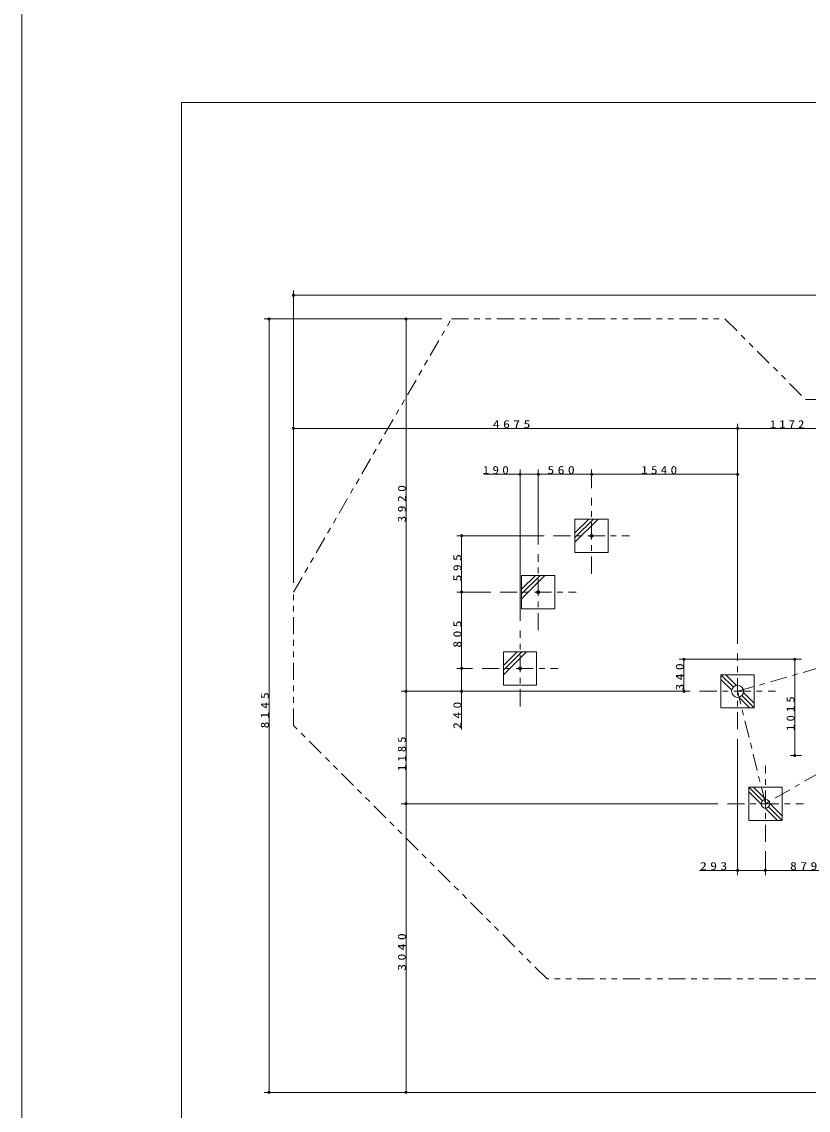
# Model space of a CAD drawing. Units: millimetres on the paper. Extents: x 0 to 420, y -594 to 297.
# Drawn here: x 0 to 138, y -493.9 to -302.8 of the extents above; entities that cross this region are included whole.
import ezdxf

# ---------------------------------------------------------------- set-up
doc = ezdxf.new("R2010")
doc.units = ezdxf.units.MM
doc.linetypes.add('USER2', pattern=[6, 3, -1, 1, -1])
doc.linetypes.add('USER3', pattern=[8, 3, -1, 1, -1, 1, -1])
for name, color, linetype, lineweight in [('0_2', 7, 'Continuous', 13), ('2D', 7, 'Continuous', 13), ('2D_DIMENSION', 7, 'Continuous', 13), ('2D_OUTLINE', 7, 'USER3', 13), ('FMT', 7, 'Continuous', 13), ('FOOTING', 7, 'Continuous', 13), ('FOOTING_C', 7, 'USER2', 13), ('FOOTING_H', 7, 'Continuous', 13)]:
    doc.layers.add(name, color=color, linetype=linetype, lineweight=lineweight)
doc.styles.add('ＭＳ ゴシック', font='')
doc.styles.get('ＭＳ ゴシック').set_extended_font_data('MS Gothic')

msp = doc.modelspace()

# ---------------------------------------------------------------- linework, layer by layer
at = {"layer": '0_2'}
for p, q in [((47.662, -350.812), (48.079, -350.812)), ((43.375, -354.972), (43.375, -355.389)), ((67.41, -354.972), (67.41, -355.389)), ((47.662, -374.194), (48.079, -374.194)), ((125.58, -374.194), (125.164, -374.194)), ((125.58, -374.194), (125.997, -374.194)), ((87.409, -382.239), (87.826, -382.239)), ((90.598, -382.239), (90.182, -382.239)), ((90.598, -382.239), (91.015, -382.239)), ((99.953, -382.239), (99.537, -382.239)), ((99.953, -382.239), (100.37, -382.239)), ((125.58, -382.239), (125.164, -382.239)), ((77.15, -393.029), (77.15, -393.445)), ((77.15, -402.927), (77.15, -402.51)), ((77.15, -402.927), (77.15, -403.343)), ((77.15, -416.308), (77.15, -415.891)), ((77.15, -416.308), (77.15, -416.725)), ((116.168, -414.696), (116.168, -415.113)), ((135.605, -414.696), (135.605, -415.113)), ((67.41, -420.333), (67.41, -419.917)), ((77.15, -420.333), (77.15, -419.917)), ((116.168, -420.333), (116.168, -419.916)), ((67.41, -420.333), (67.41, -420.75)), ((135.605, -431.611), (135.605, -431.195)), ((67.41, -440.07), (67.41, -439.653)), ((67.41, -440.07), (67.41, -440.486)), ((125.58, -451.756), (125.997, -451.756)), ((130.466, -451.756), (130.05, -451.756)), ((130.466, -451.756), (130.883, -451.756)), ((43.375, -490.73), (43.375, -490.313)), ((67.41, -490.73), (67.41, -490.313))]:
    msp.add_line(p, q, dxfattribs=at)
msp.add_lwpolyline([(0, -297), (420, -297), (420, -594), (0, -594)], close=True, dxfattribs=at)
for centre in [(47.662, -350.812), (43.375, -354.972), (67.41, -354.972), (47.662, -374.194), (125.58, -374.194), (125.58, -374.194), (87.409, -382.239), (90.598, -382.239), (90.598, -382.239), (99.953, -382.239), (99.953, -382.239), (125.58, -382.239), (77.15, -393.029), (77.15, -402.927), (77.15, -402.927), (116.168, -414.696), (135.605, -414.696), (77.15, -416.308), (77.15, -416.308), (67.41, -420.333), (67.41, -420.333), (77.15, -420.333), (116.168, -420.333), (135.605, -431.611), (67.41, -440.07), (67.41, -440.07), (125.58, -451.756), (130.466, -451.756), (130.466, -451.756), (43.375, -490.73), (67.41, -490.73)]:
    msp.add_circle(centre, 0.208, dxfattribs=at)
at = {"layer": '2D'}
msp.add_circle((125.58, -420.333), 1.058, dxfattribs=at)
at = {"layer": '2D_DIMENSION'}
for p, q in [((47.662, -401.276), (47.662, -349.978)), ((274.66, -350.812), (48.079, -350.812)), ((73.692, -354.972), (42.542, -354.972)), ((73.692, -354.972), (66.577, -354.972)), ((43.375, -355.389), (43.375, -490.313)), ((67.41, -419.917), (67.41, -355.389)), ((47.662, -401.276), (47.662, -373.361)), ((125.164, -374.194), (48.079, -374.194)), ((125.58, -412), (125.58, -373.361)), ((125.58, -412), (125.58, -373.361)), ((144.699, -374.194), (125.997, -374.194)), ((87.409, -407.975), (87.409, -381.405)), ((90.598, -394.594), (90.598, -381.405)), ((90.598, -394.594), (90.598, -381.405)), ((99.953, -384.696), (99.953, -381.405)), ((99.953, -384.696), (99.953, -381.405)), ((125.58, -412), (125.58, -381.405)), ((87.409, -382.239), (81.096, -382.239)), ((90.182, -382.239), (87.826, -382.239)), ((99.537, -382.239), (91.015, -382.239)), ((125.164, -382.239), (100.37, -382.239)), ((91.62, -393.029), (76.317, -393.029)), ((77.15, -402.51), (77.15, -393.445)), ((82.265, -402.927), (76.317, -402.927)), ((82.265, -402.927), (76.317, -402.927)), ((77.15, -415.891), (77.15, -403.343)), ((79.076, -416.308), (76.317, -416.308)), ((79.076, -416.308), (76.317, -416.308)), ((136.783, -414.696), (115.334, -414.696)), ((116.168, -419.916), (116.168, -415.113)), ((136.783, -414.696), (134.771, -414.696)), ((135.605, -431.195), (135.605, -415.113)), ((77.15, -419.917), (77.15, -416.725)), ((117.247, -420.333), (66.577, -420.333)), ((117.247, -420.333), (66.577, -420.333)), ((67.41, -439.653), (67.41, -420.75)), ((117.247, -420.333), (76.317, -420.333)), ((77.15, -420.333), (77.15, -427.011)), ((117.247, -420.333), (115.334, -420.333)), ((125.58, -428.666), (125.58, -452.589)), ((136.783, -431.611), (134.771, -431.611)), ((122.133, -440.07), (66.577, -440.07)), ((122.133, -440.07), (66.577, -440.07)), ((67.41, -490.313), (67.41, -440.486)), ((130.466, -448.403), (130.466, -452.589)), ((130.466, -448.403), (130.466, -452.589)), ((125.58, -451.756), (118.902, -451.756)), ((125.997, -451.756), (130.05, -451.756)), ((130.883, -451.756), (144.699, -451.756)), ((182.698, -490.73), (42.542, -490.73)), ((182.698, -490.73), (66.577, -490.73))]:
    msp.add_line(p, q, dxfattribs=at)
at = {"layer": '2D_OUTLINE'}
for p, q in [((47.662, -402.943), (75.358, -354.972)), ((75.358, -354.972), (123.363, -354.972)), ((123.363, -354.972), (137.486, -369.096)), ((137.486, -369.096), (174.051, -369.096)), ((47.662, -426.326), (47.662, -402.943)), ((92.145, -470.809), (47.662, -426.326)), ((164.444, -470.809), (92.145, -470.809))]:
    msp.add_line(p, q, dxfattribs=at)
at = {"layer": 'FMT'}
for p, q in [((28, -317), (403, -317)), ((28, -574), (28, -317))]:
    msp.add_line(p, q, dxfattribs=at)
at = {"layer": 'FOOTING'}
for p, q in [((97.037, -390.112), (102.87, -390.112)), ((97.037, -395.945), (97.037, -390.112)), ((102.87, -390.112), (102.87, -395.945)), ((102.87, -395.945), (97.037, -395.945)), ((87.682, -400.01), (93.515, -400.01)), ((87.682, -405.843), (87.682, -400.01)), ((93.515, -400.01), (93.515, -405.843)), ((93.515, -405.843), (87.682, -405.843)), ((84.493, -413.391), (90.326, -413.391)), ((84.493, -419.224), (84.493, -413.391)), ((90.326, -413.391), (90.326, -419.224)), ((122.664, -417.417), (128.497, -417.417)), ((122.664, -423.25), (122.664, -417.417)), ((128.497, -417.417), (128.497, -423.25)), ((90.326, -419.224), (84.493, -419.224)), ((122.664, -423.25), (128.497, -423.25)), ((127.55, -437.153), (133.383, -437.153)), ((127.55, -442.986), (127.55, -437.153)), ((133.383, -437.153), (133.383, -442.986)), ((127.55, -442.986), (133.383, -442.986))]:
    msp.add_line(p, q, dxfattribs=at)
for centre, radius in [((99.954, -393.029), 0.279), ((90.598, -402.926), 0.279), ((87.409, -416.308), 0.279), ((130.466, -440.07), 0.742), ((130.466, -440.07), 0.742)]:
    msp.add_circle(centre, radius, dxfattribs=at)
at = {"layer": 'FOOTING_C'}
for p, q in [((99.953, -399.695), (99.953, -386.362)), ((93.287, -393.029), (106.62, -393.029)), ((90.598, -409.593), (90.598, -396.26)), ((83.932, -402.927), (97.265, -402.927)), ((87.409, -422.974), (87.409, -409.641)), ((125.58, -427), (125.58, -413.667)), ((80.743, -416.308), (94.076, -416.308)), ((125.58, -420.333), (145.116, -414.696)), ((118.914, -420.333), (132.247, -420.333)), ((130.466, -440.07), (125.58, -420.333)), ((145.116, -431.612), (130.466, -440.07)), ((130.466, -446.736), (130.466, -433.403)), ((123.8, -440.07), (137.133, -440.07))]:
    msp.add_line(p, q, dxfattribs=at)
at = {"layer": 'FOOTING_H'}
for p, q in [((99.455, -390.112), (97.037, -392.53)), ((100.28, -390.112), (97.037, -393.355)), ((101.105, -390.112), (97.037, -394.18)), ((90.1, -400.01), (87.682, -402.428)), ((90.925, -400.01), (87.682, -403.253)), ((91.75, -400.01), (87.682, -404.078)), ((86.911, -413.391), (84.493, -415.81)), ((87.736, -413.391), (84.493, -416.634)), ((88.561, -413.391), (84.493, -417.459)), ((124.832, -419.585), (122.664, -417.417)), ((124.543, -420.121), (122.664, -418.242)), ((125.368, -419.296), (123.489, -417.417)), ((127.672, -423.25), (125.792, -421.37)), ((128.497, -423.25), (126.329, -421.082)), ((128.497, -422.425), (126.617, -420.545)), ((129.942, -439.545), (127.55, -437.153)), ((130.555, -439.333), (128.375, -437.153)), ((129.73, -440.158), (127.55, -437.978)), ((132.558, -442.986), (130.378, -440.806)), ((133.383, -442.986), (130.991, -440.594)), ((133.383, -442.161), (131.203, -439.981))]:
    msp.add_line(p, q, dxfattribs=at)

# ---------------------------------------------------------------- texts
at = {"layer": '2D_DIMENSION', "char_height": 1.405, "attachment_point": 7, "style": 'ＭＳ ゴシック'}
for s, insert in [('\\T1.5;\\W1.25;4675', (82.651, -374.166)), ('\\T1.5;\\W1.15;1172', (131.241, -374.166)), ('\\T1.5;\\W1.2;190', (80.85, -382.211)), ('\\T1.5;\\W1.25;560', (92.218, -382.211)), ('\\T1.5;\\W1.2;1540', (108.66, -382.211)), ('\\T1.5;\\W1.25;293', (118.975, -451.728)), ('\\T1.5;\\W1.25;879', (134.779, -451.728))]:
    msp.add_mtext(s, dxfattribs=dict(at, insert=insert))
at = {"layer": '2D_DIMENSION', "char_height": 1.405, "attachment_point": 7, "rotation": 90, "style": 'ＭＳ ゴシック'}
for s, insert in [('\\T1.5;\\W1.25;3920', (67.382, -390.707)), ('\\T1.5;\\W1.25;595', (77.122, -401.035)), ('\\T1.5;\\W1.25;805', (77.122, -412.675)), ('\\T1.5;\\W1.25;340', (116.14, -420.2)), ('\\T1.5;\\W1.2;8145', (43.347, -426.821)), ('\\T1.5;\\W1.15;1015', (135.577, -427.261)), ('\\T1.5;\\W1.25;240', (77.122, -426.938)), ('\\T1.5;\\W1.15;1185', (67.382, -434.308)), ('\\T1.5;\\W1.25;3040', (67.382, -469.37))]:
    msp.add_mtext(s, dxfattribs=dict(at, insert=insert))

doc.saveas('drawing.dxf')
